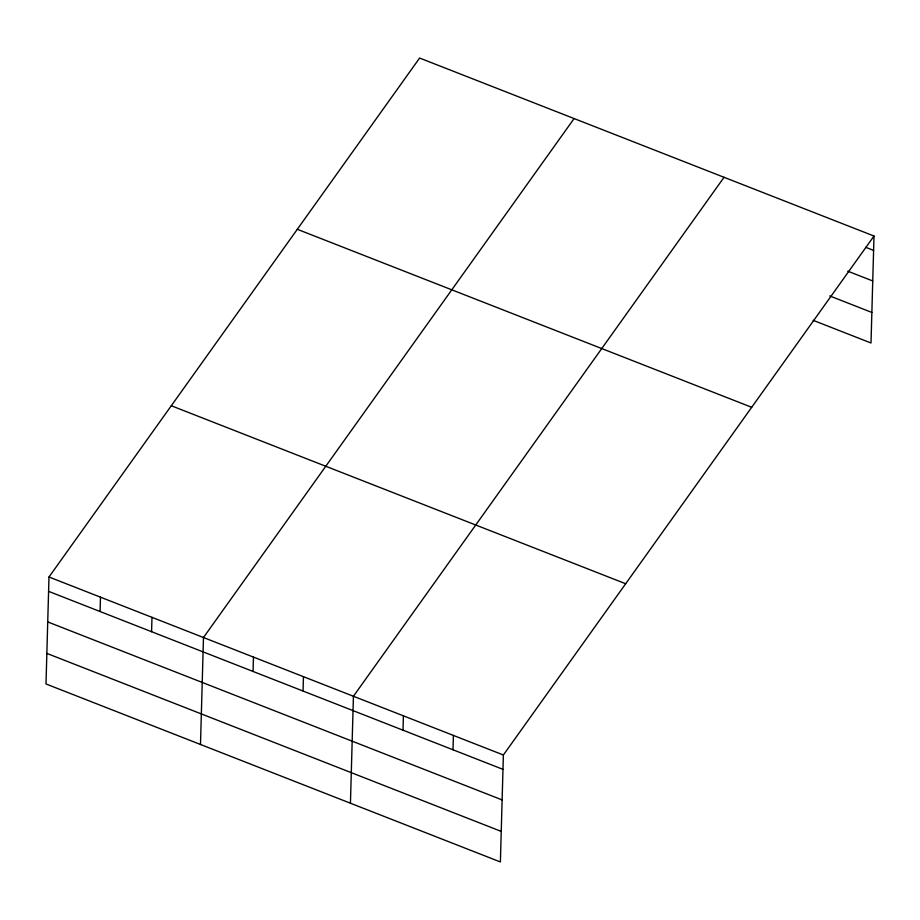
<?xml version="1.0" encoding="UTF-8"?>
<svg xmlns="http://www.w3.org/2000/svg" width="920" height="920" viewBox="0 0 920 920"><rect width="100%" height="100%" fill="white"/><g stroke="black" fill="none" stroke-linecap="round" stroke-linejoin="round"><path stroke-width="1.38" d="M48.99 577.001L46 683.962L500.388 861.959L503.378 754.998L874 236.037L419.612 58.04L48.99 577.001L503.378 754.998M100.084 611.524L100.487 597.172M151.581 631.706L151.984 617.343M200.491 744.487L203.481 637.514L574.103 118.553M253.058 671.462L253.46 657.098M303.048 691.035L303.45 676.683M350.44 803.217L353.429 696.256L724.051 177.295M403.006 730.192L403.409 715.841M452.996 749.777L453.399 735.425M874 236.037L871.01 342.999L813.142 320.332M865.708 247.308L873.597 250.401M847.757 271.17L872.746 280.957M829.771 295.952L871.861 312.443M297.309 229.298L751.697 407.296M171.292 405.743L625.681 583.74M48.587 591.353L502.975 769.361M47.736 621.92L502.124 799.917M46.851 653.395L501.239 831.404"/></g></svg>
